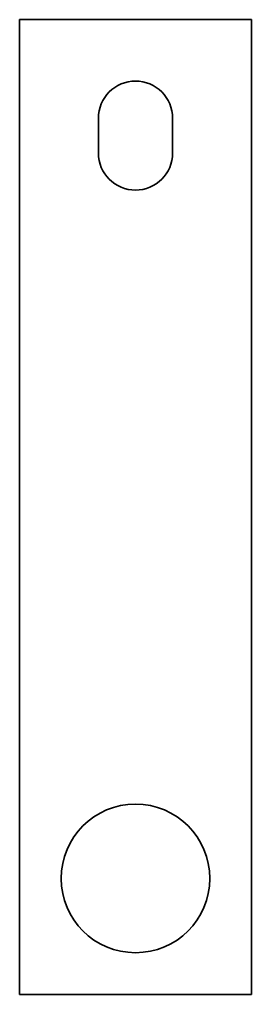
# Model space of a CAD drawing. Header units: millimetres. Extents: x 0 to 10, y 0 to 42.
import ezdxf

# ---------------------------------------------------------------- set-up
doc = ezdxf.new("R2010")
doc.units = ezdxf.units.MM
doc.layers.add('Visible (ANSI)', color=7, linetype='Continuous', lineweight=35)

# ---------------------------------------------------------------- blocks, each defined once
blk = doc.blocks.new('P-BTC-V004-APOT002_Chapas y Elementos Mecanizados_P-BTC-V004-APOT002')
at = {"layer": 'Visible (ANSI)'}
for p, q in [((5, 21), (-5, 21)), ((-5, 21), (-5, -21)), ((5, -21), (5, 21)), ((-1.6, 15.25), (-1.6, 16.75)), ((1.6, 16.75), (1.6, 15.25)), ((-5, -21), (5, -21))]:
    blk.add_line(p, q, dxfattribs=at)
blk.add_circle((0, -16), 3.2, dxfattribs=at)
at = {"layer": 'Visible (ANSI)', "extrusion": (0, 0, -1)}
for centre, start, end in [((0, 16.75), 0, 180), ((0, 15.25), 180, 0)]:
    blk.add_arc(centre, 1.6, start, end, dxfattribs=at)

msp = doc.modelspace()

# ---------------------------------------------------------------- block references
msp.add_blockref('P-BTC-V004-APOT002_Chapas y Elementos Mecanizados_P-BTC-V004-APOT002', (5, 21))

doc.saveas('drawing.dxf')
